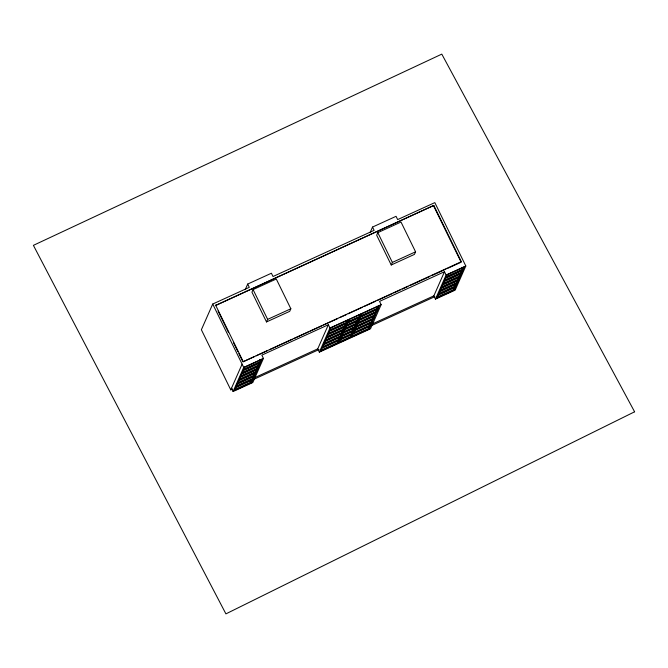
<?xml version="1.0" encoding="UTF-8"?>
<svg xmlns="http://www.w3.org/2000/svg" width="668" height="668" viewBox="0 0 668 668"><rect width="100%" height="100%" fill="white"/><g stroke="black" fill="none" stroke-linecap="round" stroke-linejoin="round"><path stroke-width="1" d="M435.452 299.13L446.09 275.016L444.487 271.734L433.849 295.857L435.452 299.13L455.184 290.121L465.821 266.006L434.826 202.621L397.669 219.588L396.066 216.315L372.527 227.062L374.13 230.335L273.012 276.51L271.408 273.229L247.694 284.059L249.298 287.34L212.716 304.04L201.377 329.75L230.769 389.845L232.673 388.976M433.833 205.418L215.355 305.585L433.833 205.418L461.354 261.689L461.129 262.207L433.607 205.928M245.198 289.737L247.694 284.059M253.08 289.595L251.945 292.158L266.507 321.934L289.712 311.346L290.847 308.775L276.285 278.999L253.08 289.595L267.643 319.371L266.507 321.934M461.354 261.689L242.876 361.864L254.257 356.662M230.769 389.845L242.108 364.144M231.47 388.267L233.074 391.54L243.711 367.417L263.442 358.415L261.839 355.134L328.372 324.748L329.975 328.03L319.337 352.153L317.734 348.871L328.372 324.748M251.652 382.622L252.972 379.624L235.67 387.532L234.351 390.521L251.652 382.622L250.45 380.167M254.708 375.708L256.028 372.711L238.718 380.618L237.399 383.607L254.708 375.708L253.506 373.245M256.186 372.343L257.514 369.346L240.204 377.245L238.885 380.242L256.186 372.343L254.984 369.88M257.673 368.97L258.992 365.981L241.691 373.88L240.371 376.877L257.673 368.97L256.47 366.515M263.442 358.415L252.805 382.53L233.074 391.54M370.03 232.731L372.527 227.062M377.804 232.639L376.668 235.211L391.231 264.987L414.436 254.391L415.571 251.819L401.009 222.043L377.804 232.639L392.366 262.415L391.231 264.987M338.15 343.185L339.553 340.012L322.143 347.961L320.74 351.134L338.15 343.185L336.948 340.722M339.645 339.803L341.039 336.63L323.629 344.579L322.235 347.752L339.645 339.803L338.442 337.348M341.131 336.421L342.534 333.248L325.124 341.198L323.721 344.371L341.131 336.421L339.928 333.967M344.112 329.666L345.515 326.493L328.105 334.443L326.702 337.616L344.112 329.666L342.909 327.203M345.606 326.285L347.001 323.112L329.591 331.061L328.197 334.234L345.606 326.285L344.404 323.821M347.093 322.903L348.496 319.73L331.086 327.679L329.683 330.852L347.093 322.903L345.89 320.448M350.95 337.34L352.353 334.167L340.463 339.594L339.06 342.767L350.95 337.34L349.748 334.877M353.848 330.785L341.958 336.213L340.555 339.386L352.445 333.958L353.848 330.785L353.046 329.149M355.334 327.404L343.444 332.831L342.041 336.004L353.931 330.576L355.334 327.404L354.533 325.767M355.426 327.195L356.829 324.022L344.938 329.458L343.536 332.631L355.426 327.195L354.224 324.74M356.921 323.821L358.315 320.648L346.425 326.076L345.03 329.249L356.921 323.821L355.718 321.358M358.407 320.44L359.81 317.267L347.919 322.694L346.517 325.867L358.407 320.44L357.205 317.976M362.114 313.509L360.712 316.682L378.121 308.733L379.524 305.56L349.406 319.312L348.011 322.485L359.902 317.058L361.296 313.885M369.179 329.015L370.581 325.842L353.172 333.791L351.769 336.964L369.179 329.015L367.976 326.56M375.14 315.496L376.543 312.323L359.134 320.273L357.731 323.446L375.14 315.496L373.938 313.033M444.487 271.734L379.541 301.385L381.144 304.666L370.506 328.79L319.337 352.153M455.71 286.614L457.029 283.624L439.728 291.524L438.4 294.521L455.71 286.614L454.507 284.159M457.196 283.249L458.515 280.251L441.206 288.159L439.886 291.148L457.196 283.249L455.993 280.794M458.682 279.884L460.001 276.886L442.692 284.785L441.373 287.783L458.682 279.884L457.48 277.42M460.168 276.51L461.488 273.521L444.178 281.42L442.859 284.418L460.168 276.51L458.966 274.055M461.646 273.145L462.974 270.156L445.665 278.055L444.345 281.053L461.646 273.145L460.444 270.69M463.133 269.78L464.452 266.782L447.151 274.69L445.832 277.679L463.133 269.78L461.93 267.325M267.643 319.371L290.847 308.775M392.366 262.415L415.571 251.819M256.161 355.793L267.542 350.6M269.446 349.731L292.217 339.336M294.112 338.467L308.349 331.963M310.244 331.103L321.634 325.901M323.529 325.032L337.766 318.536M339.661 317.667L346.308 314.636M348.203 313.768L362.44 307.272M364.336 306.403L375.725 301.201M377.62 300.333L391.857 293.836M393.753 292.968L400.399 289.937M402.295 289.069L407.989 286.472M409.885 285.603L429.816 276.502M431.712 275.642L445.94 269.137M447.844 268.269L460.177 262.641M329.975 328.03L381.144 304.666M446.09 275.016L465.821 266.006M243.82 369.053L261.121 361.154M446.308 276.594L463.617 268.695M330.159 329.775L347.569 321.826M348.487 321.408L360.378 315.981M361.188 315.605L378.597 307.656M242.334 372.427L259.635 364.519M444.821 279.967L462.131 272.06M328.673 333.157L346.082 325.207M346.993 324.79L358.883 319.354M359.701 318.987L377.111 311.037M240.847 375.792L258.157 367.884M443.335 283.332L460.644 275.425M327.178 336.53L344.588 328.581M345.506 328.163L357.397 322.736M358.207 322.368L375.616 314.419M239.361 379.157L256.671 371.258M441.849 286.697L459.158 278.798M325.692 339.912L343.101 331.963M344.012 331.545L355.902 326.118M356.72 325.742L374.13 317.793M237.875 382.522L255.184 374.623M440.371 290.062L457.672 282.163M324.197 343.294L341.607 335.344M342.525 334.927L354.407 329.499M355.226 329.124L372.635 321.174M236.389 385.895L253.698 377.988M438.884 293.436L456.186 285.528M254.007 377.971L317.734 348.871M322.711 346.675L340.121 338.726M341.031 338.309L352.921 332.881M353.739 332.505L371.149 324.556M372.669 323.796L433.849 295.857M253.548 379.441L319.045 349.539M372.201 325.266L434.843 296.659M234.827 389.436L252.137 381.537M321.216 350.057L338.626 342.108M339.536 341.69L351.426 336.254M352.245 335.887L369.654 327.938M437.315 296.976L454.624 289.077M452.946 287.708L453.747 289.344M376.919 306.278L377.721 307.915M375.433 309.66L376.234 311.296M372.452 316.415L373.253 318.06M370.957 319.797L371.759 321.433M369.471 323.178L370.272 324.815M358.699 314.603L359.902 317.058M352.729 328.122L353.931 330.576M351.243 331.495L352.445 333.958M341.423 330.585L342.225 332.221M259.443 359.776L260.244 361.421M257.957 363.15L258.758 364.786M252.02 376.618L252.821 378.255M215.58 305.076L243.102 361.346M218.06 311.121L228.439 332.338M233.399 342.492L237.908 351.719M238.81 353.564L242.426 360.937M212.716 304.04L243.711 367.417M237.232 383.983L235.913 386.981L253.222 379.073L254.541 376.084L237.232 383.983M243.177 370.515L241.858 373.512L259.159 365.605L260.478 362.615L243.177 370.515M244.663 367.149L243.336 370.139L260.645 362.24L261.965 359.242L244.663 367.149M326.61 337.824L325.216 340.997L342.626 333.048L344.02 329.875L326.61 337.824M354.658 330.409L353.263 333.582L370.673 325.633L372.068 322.46L354.658 330.409M356.153 327.036L354.75 330.209L372.159 322.252L373.562 319.087L356.153 327.036M357.639 323.654L356.244 326.827L373.654 318.878L375.049 315.705L357.639 323.654M360.62 316.891L359.225 320.064L376.635 312.115L378.03 308.942L360.62 316.891M438.158 295.072L436.839 298.062L454.148 290.162L455.467 287.165L438.158 295.072M634.6 411.797L225.918 613.875L33.4 245.348L441.798 54.125L634.6 411.797"/></g></svg>
